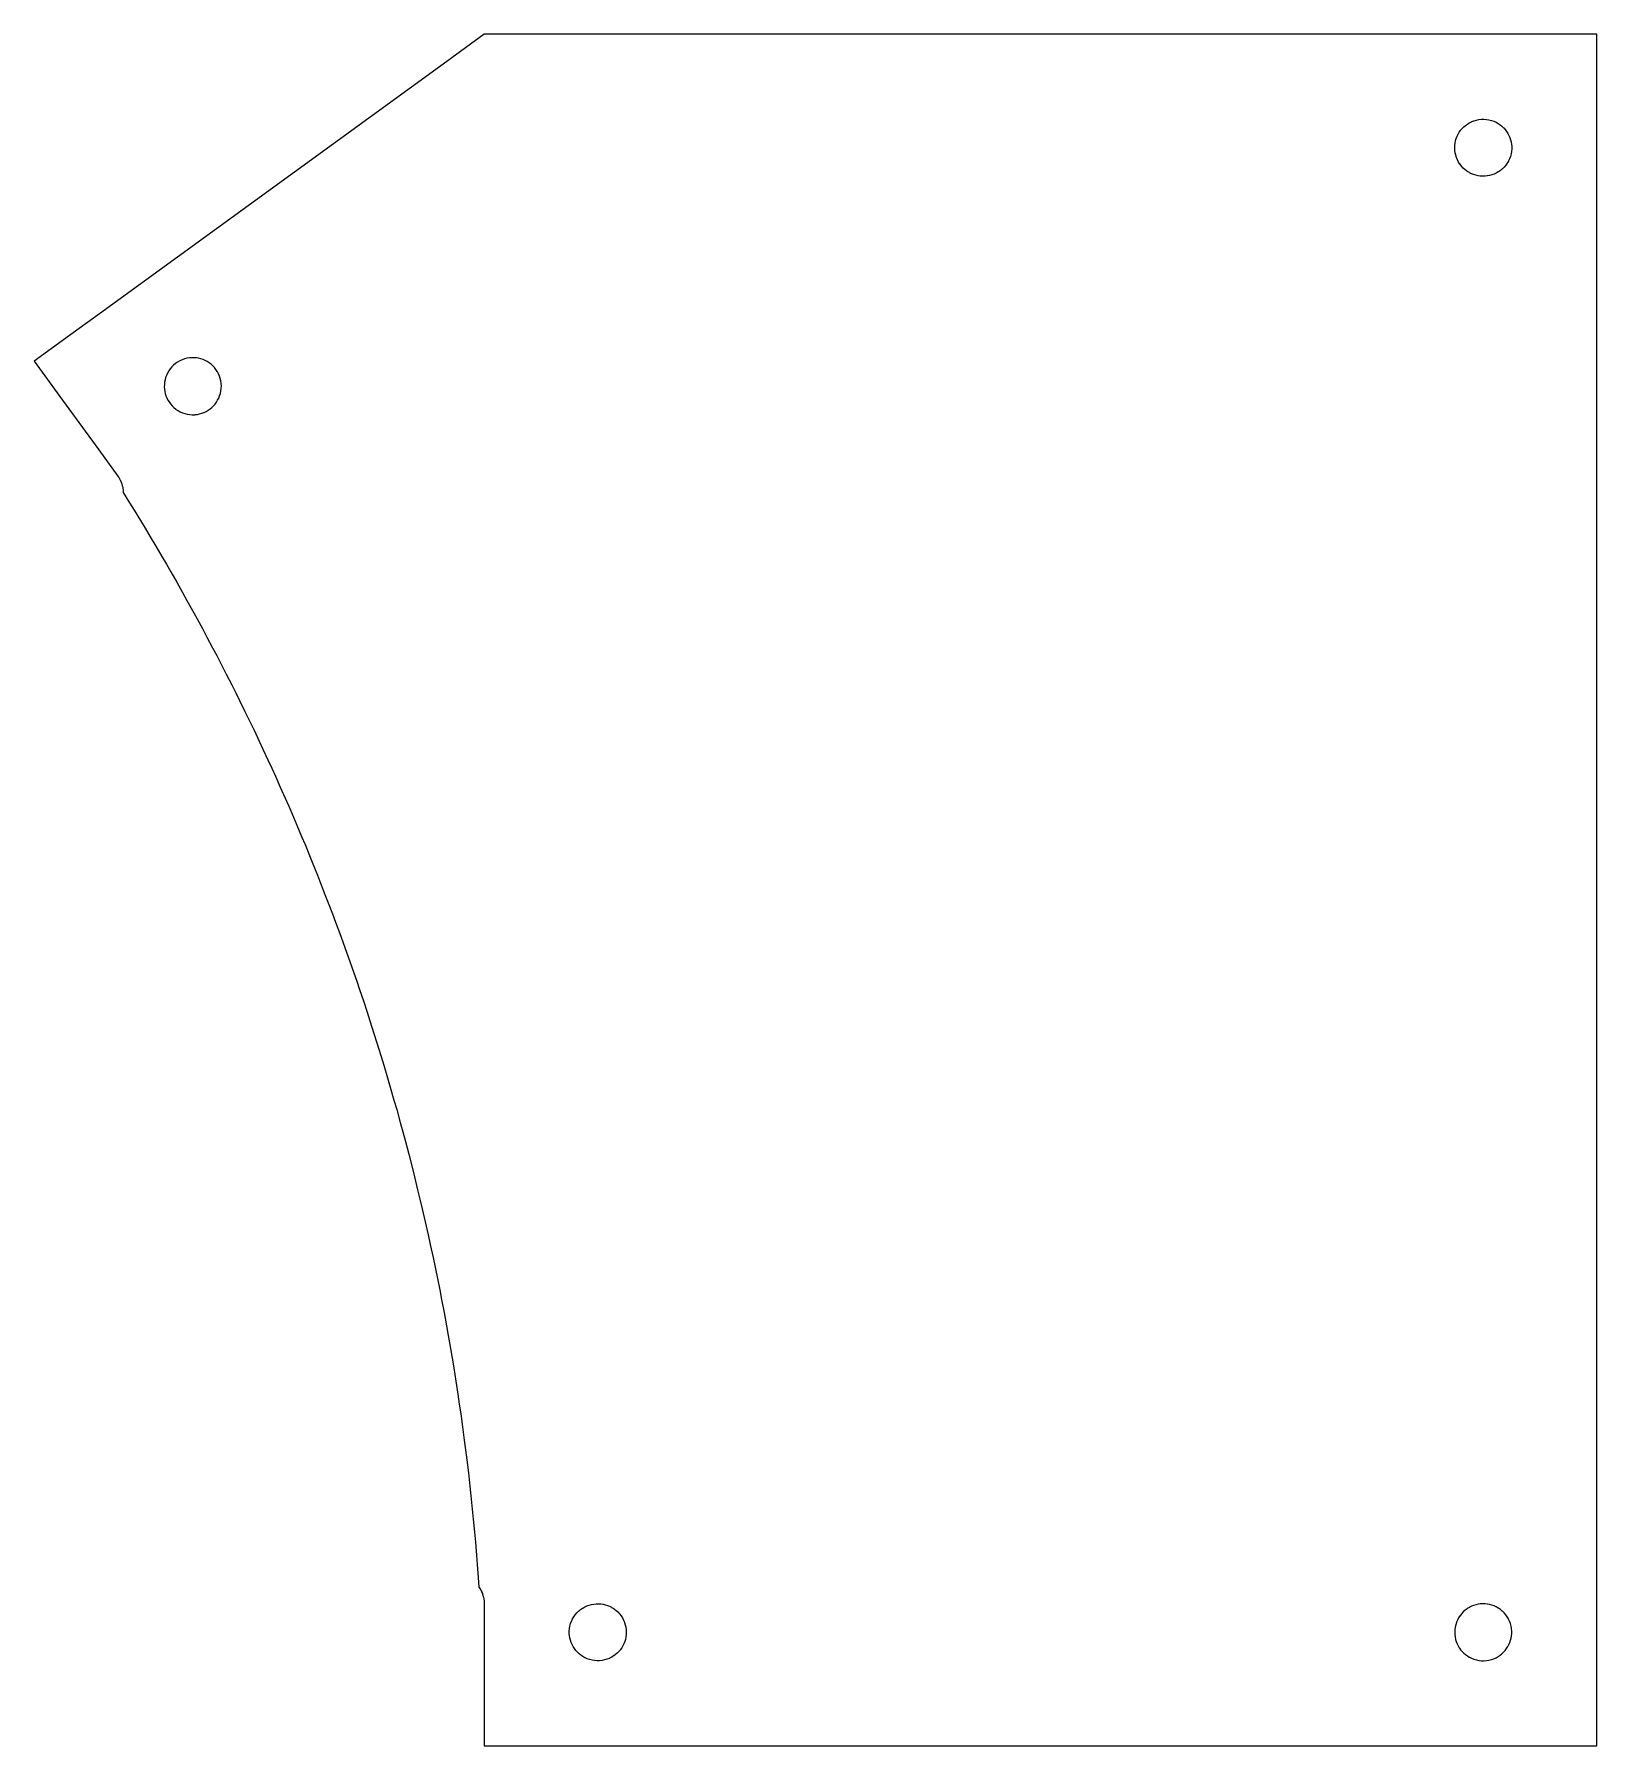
# Model space of a CAD drawing. Header units: millimetres. Extents: x -274 to 0, y 0 to 300.
import ezdxf

# ---------------------------------------------------------------- set-up
doc = ezdxf.new("R2010")
doc.units = ezdxf.units.MM
doc.layers.add('Mesh_cs002', color=7, linetype='CONTINUOUS')

msp = doc.modelspace()

# ---------------------------------------------------------------- linework, layer by layer
at = {"layer": 'Mesh_cs002'}
for p, q in [((-195, 300.074, 5.1), (-201.564, 295.305, 5.1)), ((-185.057, 300.074, 5.1), (-195, 300.074, 5.1)), ((-157.909, 300.074, 5.1), (-185.057, 300.074, 5.1)), ((-141.682, 300.074, 5.1), (-157.909, 300.074, 5.1)), ((-98.61, 300.074, 5.1), (-141.682, 300.074, 5.1)), ((-14.11, 300.074, 5.1), (-98.61, 300.074, 5.1)), ((-8.4433, 300.074, 5.1), (-14.11, 300.074, 5.1)), ((0, 300.074, 5.1), (-8.4433, 300.074, 5.1)), ((0, 291.631, 5.1), (0, 300.074, 5.1)), ((-201.564, 295.305, 5.1), (-228.283, 275.893, 5.1)), ((0, 285.964, 5.1), (0, 291.631, 5.1)), ((-21.0831, 285.032, 5.1), (-20.6585, 285.116, 5.1)), ((-20.6585, 285.116, 5.1), (-20.6475, 285.118, 5.1)), ((-20.6475, 285.118, 5.1), (-20.218, 285.164, 5.1)), ((-20.218, 285.164, 5.1), (-20.207, 285.164, 5.1)), ((-20.207, 285.164, 5.1), (-19.7759, 285.173, 5.1)), ((-19.7759, 285.173, 5.1), (-19.7649, 285.172, 5.1)), ((-19.7649, 285.172, 5.1), (-19.3357, 285.142, 5.1)), ((-19.3357, 285.142, 5.1), (-19.3248, 285.14, 5.1)), ((-19.3248, 285.14, 5.1), (-18.9008, 285.073, 5.1)), ((-18.9008, 285.073, 5.1), (-18.8901, 285.071, 5.1)), ((-18.8901, 285.071, 5.1), (-18.4746, 284.967, 5.1)), ((0, 155.932, 5.1), (0, 285.964, 5.1)), ((-24.6264, 281.805, 5.1), (-24.4813, 282.176, 5.1)), ((-24.4813, 282.176, 5.1), (-24.4775, 282.186, 5.1)), ((-24.4775, 282.186, 5.1), (-24.303, 282.543, 5.1)), ((-24.303, 282.543, 5.1), (-24.2985, 282.552, 5.1)), ((-24.2985, 282.552, 5.1), (-24.0959, 282.893, 5.1)), ((-24.0959, 282.893, 5.1), (-24.0907, 282.901, 5.1)), ((-24.0907, 282.901, 5.1), (-23.8614, 283.224, 5.1)), ((-23.8614, 283.224, 5.1), (-23.8555, 283.233, 5.1)), ((-23.8555, 283.233, 5.1), (-23.6013, 283.535, 5.1)), ((-23.6013, 283.535, 5.1), (-23.5947, 283.543, 5.1)), ((-23.5947, 283.543, 5.1), (-23.3173, 283.824, 5.1)), ((-23.3173, 283.824, 5.1), (-23.3102, 283.831, 5.1)), ((-23.3102, 283.831, 5.1), (-23.0115, 284.088, 5.1)), ((-23.0115, 284.088, 5.1), (-23.0038, 284.094, 5.1)), ((-23.0038, 284.094, 5.1), (-22.6859, 284.326, 5.1)), ((-22.6859, 284.326, 5.1), (-22.6777, 284.332, 5.1)), ((-22.6777, 284.332, 5.1), (-22.3427, 284.536, 5.1)), ((-22.3427, 284.536, 5.1), (-22.3341, 284.542, 5.1)), ((-22.3341, 284.542, 5.1), (-22.3251, 284.546, 5.1)), ((-22.3251, 284.546, 5.1), (-21.9356, 284.741, 5.1)), ((-21.9356, 284.741, 5.1), (-21.9253, 284.745, 5.1)), ((-21.9253, 284.745, 5.1), (-21.5208, 284.904, 5.1)), ((-21.5208, 284.904, 5.1), (-21.5101, 284.907, 5.1)), ((-21.5101, 284.907, 5.1), (-21.094, 285.03, 5.1)), ((-21.094, 285.03, 5.1), (-21.0831, 285.032, 5.1)), ((-18.4746, 284.967, 5.1), (-18.4642, 284.963, 5.1)), ((-18.4642, 284.963, 5.1), (-18.0603, 284.823, 5.1)), ((-18.0603, 284.823, 5.1), (-18.0503, 284.819, 5.1)), ((-18.0503, 284.819, 5.1), (-17.661, 284.645, 5.1)), ((-17.661, 284.645, 5.1), (-17.6515, 284.64, 5.1)), ((-17.6515, 284.64, 5.1), (-17.2779, 284.431, 5.1)), ((-17.2779, 284.431, 5.1), (-16.9453, 284.207, 5.1)), ((-16.9453, 284.207, 5.1), (-16.9362, 284.201, 5.1)), ((-16.9362, 284.201, 5.1), (-16.6239, 283.951, 5.1)), ((-16.6239, 283.951, 5.1), (-16.6154, 283.944, 5.1)), ((-16.6154, 283.944, 5.1), (-16.3252, 283.67, 5.1)), ((-16.3252, 283.67, 5.1), (-16.3174, 283.662, 5.1)), ((-16.3174, 283.662, 5.1), (-16.0511, 283.365, 5.1)), ((-16.0511, 283.365, 5.1), (-16.0443, 283.357, 5.1)), ((-16.0443, 283.357, 5.1), (-15.8036, 283.041, 5.1)), ((-15.8036, 283.041, 5.1), (-15.7975, 283.032, 5.1)), ((-15.7975, 283.032, 5.1), (-15.5838, 282.698, 5.1)), ((-15.5838, 282.698, 5.1), (-15.5784, 282.689, 5.1)), ((-15.5784, 282.689, 5.1), (-15.393, 282.339, 5.1)), ((-15.393, 282.339, 5.1), (-15.3884, 282.329, 5.1)), ((-15.3884, 282.329, 5.1), (-15.2323, 281.966, 5.1)), ((-24.9, 280.174, 5.1), (-24.8835, 280.575, 5.1)), ((-24.8951, 279.955, 5.1), (-24.9, 280.174, 5.1)), ((-24.8947, 279.945, 5.1), (-24.8951, 279.955, 5.1)), ((-24.8794, 279.721, 5.1), (-24.8947, 279.945, 5.1)), ((-24.8835, 280.575, 5.1), (-24.883, 280.586, 5.1)), ((-24.883, 280.586, 5.1), (-24.8306, 281.002, 5.1)), ((-24.8781, 279.71, 5.1), (-24.8794, 279.721, 5.1)), ((-24.8207, 279.287, 5.1), (-24.8781, 279.71, 5.1)), ((-24.8306, 281.002, 5.1), (-24.8292, 281.013, 5.1)), ((-24.8292, 281.013, 5.1), (-24.7461, 281.403, 5.1)), ((-24.8186, 279.277, 5.1), (-24.8207, 279.287, 5.1)), ((-24.7242, 278.86, 5.1), (-24.8186, 279.277, 5.1)), ((-24.7461, 281.403, 5.1), (-24.744, 281.414, 5.1)), ((-24.744, 281.414, 5.1), (-24.6294, 281.796, 5.1)), ((-24.6294, 281.796, 5.1), (-24.6264, 281.805, 5.1)), ((-15.2323, 281.966, 5.1), (-15.2284, 281.956, 5.1)), ((-15.2284, 281.956, 5.1), (-15.1025, 281.582, 5.1)), ((-15.0205, 279.085, 5.1), (-15.1328, 278.666, 5.1)), ((-15.1025, 281.582, 5.1), (-15.0994, 281.572, 5.1)), ((-15.0994, 281.572, 5.1), (-15.0044, 281.189, 5.1)), ((-15.0179, 279.095, 5.1), (-15.0205, 279.085, 5.1)), ((-15.0161, 279.105, 5.1), (-15.0179, 279.095, 5.1)), ((-14.9413, 279.533, 5.1), (-15.0161, 279.105, 5.1)), ((-15.0044, 281.189, 5.1), (-15.0021, 281.179, 5.1)), ((-15.0021, 281.179, 5.1), (-14.9384, 280.791, 5.1)), ((-14.9403, 279.543, 5.1), (-14.9413, 279.533, 5.1)), ((-14.9039, 279.976, 5.1), (-14.9403, 279.543, 5.1)), ((-14.9384, 280.791, 5.1), (-14.937, 280.781, 5.1)), ((-14.937, 280.781, 5.1), (-14.9049, 280.389, 5.1)), ((-14.9049, 280.389, 5.1), (-14.9042, 280.379, 5.1)), ((-14.9042, 280.379, 5.1), (-14.9037, 279.986, 5.1)), ((-24.7213, 278.85, 5.1), (-24.7242, 278.86, 5.1)), ((-24.5904, 278.442, 5.1), (-24.7213, 278.85, 5.1)), ((-24.5867, 278.433, 5.1), (-24.5904, 278.442, 5.1)), ((-24.4201, 278.037, 5.1), (-24.5867, 278.433, 5.1)), ((-24.4156, 278.028, 5.1), (-24.4201, 278.037, 5.1)), ((-24.2143, 277.647, 5.1), (-24.4156, 278.028, 5.1)), ((-24.2092, 277.638, 5.1), (-24.2143, 277.647, 5.1)), ((-23.9745, 277.276, 5.1), (-24.2092, 277.638, 5.1)), ((-23.9687, 277.268, 5.1), (-23.9745, 277.276, 5.1)), ((-23.7024, 276.928, 5.1), (-23.9687, 277.268, 5.1)), ((-23.6959, 276.92, 5.1), (-23.7024, 276.928, 5.1)), ((-23.3999, 276.604, 5.1), (-23.6959, 276.92, 5.1)), ((-23.3928, 276.596, 5.1), (-23.3999, 276.604, 5.1)), ((-23.0692, 276.307, 5.1), (-23.3928, 276.596, 5.1)), ((-23.0608, 276.3, 5.1), (-23.0692, 276.307, 5.1)), ((-22.712, 276.04, 5.1), (-23.0608, 276.3, 5.1)), ((-16.895, 276.178, 5.1), (-17.2459, 275.937, 5.1)), ((-16.8859, 276.185, 5.1), (-16.895, 276.178, 5.1)), ((-16.5567, 276.457, 5.1), (-16.8859, 276.185, 5.1)), ((-16.5482, 276.464, 5.1), (-16.5567, 276.457, 5.1)), ((-16.2434, 276.765, 5.1), (-16.5482, 276.464, 5.1)), ((-16.2356, 276.772, 5.1), (-16.2434, 276.765, 5.1)), ((-15.9577, 277.099, 5.1), (-16.2356, 276.772, 5.1)), ((-15.9506, 277.108, 5.1), (-15.9577, 277.099, 5.1)), ((-15.7021, 277.459, 5.1), (-15.9506, 277.108, 5.1)), ((-15.6957, 277.468, 5.1), (-15.7021, 277.459, 5.1)), ((-15.4787, 277.84, 5.1), (-15.6957, 277.468, 5.1)), ((-15.4732, 277.85, 5.1), (-15.4787, 277.84, 5.1)), ((-15.2895, 278.24, 5.1), (-15.4732, 277.85, 5.1)), ((-15.2848, 278.251, 5.1), (-15.2895, 278.24, 5.1)), ((-15.1362, 278.657, 5.1), (-15.2848, 278.251, 5.1)), ((-15.1328, 278.666, 5.1), (-15.1362, 278.657, 5.1)), ((-228.283, 275.893, 5.1), (-262.464, 251.059, 5.1)), ((-22.7029, 276.034, 5.1), (-22.712, 276.04, 5.1)), ((-22.3316, 275.806, 5.1), (-22.7029, 276.034, 5.1)), ((-22.322, 275.8, 5.1), (-22.3316, 275.806, 5.1)), ((-21.971, 275.623, 5.1), (-22.322, 275.8, 5.1)), ((-21.961, 275.619, 5.1), (-21.971, 275.623, 5.1)), ((-21.5963, 275.471, 5.1), (-21.961, 275.619, 5.1)), ((-21.5859, 275.467, 5.1), (-21.5963, 275.471, 5.1)), ((-21.2098, 275.349, 5.1), (-21.5859, 275.467, 5.1)), ((-21.1992, 275.346, 5.1), (-21.2098, 275.349, 5.1)), ((-20.8141, 275.259, 5.1), (-21.1992, 275.346, 5.1)), ((-20.8033, 275.257, 5.1), (-20.8141, 275.259, 5.1)), ((-20.4118, 275.2, 5.1), (-20.8033, 275.257, 5.1)), ((-20.4033, 275.2, 5.1), (-20.4118, 275.2, 5.1)), ((-20.0078, 275.175, 5.1), (-20.4033, 275.2, 5.1)), ((-19.9995, 275.175, 5.1), (-20.0078, 275.175, 5.1)), ((-19.6026, 275.183, 5.1), (-19.9995, 275.175, 5.1)), ((-19.5948, 275.183, 5.1), (-19.6026, 275.183, 5.1)), ((-19.5868, 275.184, 5.1), (-19.5948, 275.183, 5.1)), ((-19.1912, 275.225, 5.1), (-19.5868, 275.184, 5.1)), ((-19.1804, 275.227, 5.1), (-19.1912, 275.225, 5.1)), ((-18.7887, 275.299, 5.1), (-19.1804, 275.227, 5.1)), ((-18.7781, 275.302, 5.1), (-18.7887, 275.299, 5.1)), ((-18.3929, 275.407, 5.1), (-18.7781, 275.302, 5.1)), ((-18.3826, 275.41, 5.1), (-18.3929, 275.407, 5.1)), ((-18.0065, 275.547, 5.1), (-18.3826, 275.41, 5.1)), ((-17.6421, 275.713, 5.1), (-18.0065, 275.547, 5.1)), ((-17.6321, 275.718, 5.1), (-17.6421, 275.713, 5.1)), ((-17.2555, 275.931, 5.1), (-17.6321, 275.718, 5.1)), ((-17.2459, 275.937, 5.1), (-17.2555, 275.931, 5.1)), ((-262.464, 251.059, 5.1), (-267.048, 247.728, 5.1)), ((-267.048, 247.728, 5.1), (-273.879, 242.765, 5.1)), ((-247.552, 243.142, 5.1), (-247.971, 242.992, 5.1)), ((-247.12, 243.254, 5.1), (-247.552, 243.142, 5.1)), ((-246.691, 243.325, 5.1), (-247.12, 243.254, 5.1)), ((-246.671, 243.328, 5.1), (-246.691, 243.325, 5.1)), ((-246.279, 243.359, 5.1), (-246.671, 243.328, 5.1)), ((-246.269, 243.359, 5.1), (-246.279, 243.359, 5.1)), ((-245.866, 243.357, 5.1), (-246.269, 243.359, 5.1)), ((-245.463, 243.324, 5.1), (-245.866, 243.357, 5.1)), ((-245.074, 243.26, 5.1), (-245.463, 243.324, 5.1)), ((-245.064, 243.257, 5.1), (-245.074, 243.26, 5.1)), ((-244.68, 243.162, 5.1), (-245.064, 243.257, 5.1)), ((-244.671, 243.159, 5.1), (-244.68, 243.162, 5.1)), ((-244.296, 243.032, 5.1), (-244.671, 243.159, 5.1)), ((-273.879, 242.765, 5.1), (-268.916, 235.934, 5.1)), ((-250.707, 240.266, 5.1), (-250.844, 239.889, 5.1)), ((-250.522, 240.663, 5.1), (-250.707, 240.266, 5.1)), ((-250.304, 241.043, 5.1), (-250.522, 240.663, 5.1)), ((-250.053, 241.402, 5.1), (-250.304, 241.043, 5.1)), ((-249.771, 241.739, 5.1), (-250.053, 241.402, 5.1)), ((-249.459, 242.05, 5.1), (-249.771, 241.739, 5.1)), ((-249.121, 242.333, 5.1), (-249.459, 242.05, 5.1)), ((-248.758, 242.586, 5.1), (-249.121, 242.333, 5.1)), ((-248.374, 242.807, 5.1), (-248.758, 242.586, 5.1)), ((-247.971, 242.992, 5.1), (-248.374, 242.807, 5.1)), ((-244.286, 243.028, 5.1), (-244.296, 243.032, 5.1)), ((-243.922, 242.871, 5.1), (-244.286, 243.028, 5.1)), ((-243.913, 242.867, 5.1), (-243.922, 242.871, 5.1)), ((-243.562, 242.681, 5.1), (-243.913, 242.867, 5.1)), ((-243.553, 242.675, 5.1), (-243.562, 242.681, 5.1)), ((-243.218, 242.46, 5.1), (-243.553, 242.675, 5.1)), ((-243.21, 242.454, 5.1), (-243.218, 242.46, 5.1)), ((-242.892, 242.212, 5.1), (-243.21, 242.454, 5.1)), ((-242.885, 242.206, 5.1), (-242.892, 242.212, 5.1)), ((-242.588, 241.938, 5.1), (-242.885, 242.206, 5.1)), ((-242.58, 241.93, 5.1), (-242.588, 241.938, 5.1)), ((-242.293, 241.624, 5.1), (-242.58, 241.93, 5.1)), ((-242.287, 241.616, 5.1), (-242.293, 241.624, 5.1)), ((-242.038, 241.301, 5.1), (-242.287, 241.616, 5.1)), ((-241.913, 241.121, 5.1), (-242.038, 241.301, 5.1)), ((-241.907, 241.113, 5.1), (-241.913, 241.121, 5.1)), ((-241.788, 240.922, 5.1), (-241.907, 241.113, 5.1)), ((-241.783, 240.913, 5.1), (-241.788, 240.922, 5.1)), ((-241.581, 240.537, 5.1), (-241.783, 240.913, 5.1)), ((-241.576, 240.528, 5.1), (-241.581, 240.537, 5.1)), ((-241.408, 240.135, 5.1), (-241.576, 240.528, 5.1)), ((-241.404, 240.126, 5.1), (-241.408, 240.135, 5.1)), ((-241.27, 239.718, 5.1), (-241.404, 240.126, 5.1)), ((-251.072, 238.682, 5.1), (-251.082, 238.274, 5.1)), ((-251.082, 238.274, 5.1), (-251.058, 237.867, 5.1)), ((-251.029, 239.089, 5.1), (-251.072, 238.682, 5.1)), ((-251.058, 237.867, 5.1), (-251.001, 237.464, 5.1)), ((-250.953, 239.492, 5.1), (-251.029, 239.089, 5.1)), ((-251.001, 237.464, 5.1), (-251, 237.454, 5.1)), ((-251, 237.454, 5.1), (-250.912, 237.068, 5.1)), ((-250.844, 239.889, 5.1), (-250.953, 239.492, 5.1)), ((-250.912, 237.068, 5.1), (-250.91, 237.058, 5.1)), ((-241.378, 236.671, 5.1), (-241.248, 237.086, 5.1)), ((-241.268, 239.709, 5.1), (-241.27, 239.718, 5.1)), ((-241.17, 239.29, 5.1), (-241.268, 239.709, 5.1)), ((-241.248, 237.086, 5.1), (-241.246, 237.097, 5.1)), ((-241.246, 237.097, 5.1), (-241.154, 237.521, 5.1)), ((-241.168, 239.28, 5.1), (-241.17, 239.29, 5.1)), ((-241.107, 238.854, 5.1), (-241.168, 239.28, 5.1)), ((-241.154, 237.521, 5.1), (-241.153, 237.531, 5.1)), ((-241.153, 237.531, 5.1), (-241.099, 237.961, 5.1)), ((-241.106, 238.844, 5.1), (-241.107, 238.854, 5.1)), ((-241.083, 238.413, 5.1), (-241.106, 238.844, 5.1)), ((-241.099, 237.961, 5.1), (-241.098, 237.971, 5.1)), ((-241.098, 237.971, 5.1), (-241.083, 238.403, 5.1)), ((-241.083, 238.403, 5.1), (-241.083, 238.413, 5.1)), ((-268.916, 235.934, 5.1), (-262.574, 227.205, 5.1)), ((-250.91, 237.058, 5.1), (-250.791, 236.682, 5.1)), ((-250.791, 236.682, 5.1), (-250.64, 236.306, 5.1)), ((-250.64, 236.306, 5.1), (-250.459, 235.945, 5.1)), ((-250.459, 235.945, 5.1), (-250.455, 235.936, 5.1)), ((-250.455, 235.936, 5.1), (-250.25, 235.6, 5.1)), ((-250.25, 235.6, 5.1), (-250.015, 235.274, 5.1)), ((-250.015, 235.274, 5.1), (-250.008, 235.266, 5.1)), ((-250.008, 235.266, 5.1), (-249.724, 234.936, 5.1)), ((-249.724, 234.936, 5.1), (-249.717, 234.929, 5.1)), ((-249.717, 234.929, 5.1), (-249.405, 234.627, 5.1)), ((-249.405, 234.627, 5.1), (-249.398, 234.62, 5.1)), ((-249.398, 234.62, 5.1), (-249.39, 234.613, 5.1)), ((-249.39, 234.613, 5.1), (-249.053, 234.341, 5.1)), ((-249.053, 234.341, 5.1), (-249.045, 234.335, 5.1)), ((-249.045, 234.335, 5.1), (-248.686, 234.094, 5.1)), ((-248.686, 234.094, 5.1), (-248.676, 234.088, 5.1)), ((-248.676, 234.088, 5.1), (-248.298, 233.88, 5.1)), ((-243.747, 233.942, 5.1), (-243.403, 234.142, 5.1)), ((-243.403, 234.142, 5.1), (-243.396, 234.146, 5.1)), ((-243.396, 234.146, 5.1), (-243.39, 234.15, 5.1)), ((-243.39, 234.15, 5.1), (-243.064, 234.377, 5.1)), ((-243.064, 234.377, 5.1), (-243.057, 234.382, 5.1)), ((-243.057, 234.382, 5.1), (-242.752, 234.634, 5.1)), ((-242.752, 234.634, 5.1), (-242.745, 234.64, 5.1)), ((-242.745, 234.64, 5.1), (-242.462, 234.915, 5.1)), ((-242.462, 234.915, 5.1), (-242.454, 234.923, 5.1)), ((-242.454, 234.923, 5.1), (-242.194, 235.22, 5.1)), ((-242.194, 235.22, 5.1), (-242.187, 235.229, 5.1)), ((-242.187, 235.229, 5.1), (-241.952, 235.545, 5.1)), ((-241.952, 235.545, 5.1), (-241.946, 235.555, 5.1)), ((-241.946, 235.555, 5.1), (-241.738, 235.889, 5.1)), ((-241.738, 235.889, 5.1), (-241.733, 235.898, 5.1)), ((-241.733, 235.898, 5.1), (-241.552, 236.247, 5.1)), ((-241.552, 236.247, 5.1), (-241.548, 236.258, 5.1)), ((-241.548, 236.258, 5.1), (-241.381, 236.66, 5.1)), ((-241.381, 236.66, 5.1), (-241.378, 236.671, 5.1)), ((-248.298, 233.88, 5.1), (-248.288, 233.875, 5.1)), ((-248.288, 233.875, 5.1), (-247.893, 233.702, 5.1)), ((-247.893, 233.702, 5.1), (-247.883, 233.698, 5.1)), ((-247.883, 233.698, 5.1), (-247.476, 233.56, 5.1)), ((-247.476, 233.56, 5.1), (-247.465, 233.558, 5.1)), ((-247.465, 233.558, 5.1), (-247.048, 233.457, 5.1)), ((-247.048, 233.457, 5.1), (-247.037, 233.455, 5.1)), ((-247.037, 233.455, 5.1), (-246.614, 233.391, 5.1)), ((-246.614, 233.391, 5.1), (-246.603, 233.39, 5.1)), ((-246.603, 233.39, 5.1), (-246.176, 233.363, 5.1)), ((-246.176, 233.363, 5.1), (-246.165, 233.364, 5.1)), ((-246.165, 233.364, 5.1), (-245.739, 233.374, 5.1)), ((-245.739, 233.374, 5.1), (-245.728, 233.376, 5.1)), ((-245.728, 233.376, 5.1), (-245.298, 233.424, 5.1)), ((-245.298, 233.424, 5.1), (-245.288, 233.427, 5.1)), ((-245.288, 233.427, 5.1), (-244.895, 233.506, 5.1)), ((-244.895, 233.506, 5.1), (-244.51, 233.617, 5.1)), ((-244.51, 233.617, 5.1), (-244.5, 233.62, 5.1)), ((-244.5, 233.62, 5.1), (-244.127, 233.762, 5.1)), ((-244.127, 233.762, 5.1), (-244.116, 233.765, 5.1)), ((-244.116, 233.765, 5.1), (-243.757, 233.937, 5.1)), ((-243.757, 233.937, 5.1), (-243.747, 233.942, 5.1)), ((-262.574, 227.205, 5.1), (-259.243, 222.621, 5.1)), ((-259.243, 222.621, 5.1), (-259.051, 222.332, 5.1)), ((-259.051, 222.332, 5.1), (-259.02, 222.286, 5.1)), ((-259.02, 222.286, 5.1), (-258.925, 222.111, 5.1)), ((-258.925, 222.111, 5.1), (-258.811, 221.89, 5.1)), ((-258.811, 221.89, 5.1), (-258.783, 221.842, 5.1)), ((-258.783, 221.842, 5.1), (-258.754, 221.787, 5.1)), ((-258.754, 221.787, 5.1), (-258.728, 221.731, 5.1)), ((-258.728, 221.731, 5.1), (-258.687, 221.637, 5.1)), ((-258.687, 221.637, 5.1), (-258.663, 221.579, 5.1)), ((-258.663, 221.579, 5.1), (-258.623, 221.48, 5.1)), ((-258.623, 221.48, 5.1), (-258.609, 221.442, 5.1)), ((-258.609, 221.442, 5.1), (-258.572, 221.341, 5.1)), ((-258.572, 221.341, 5.1), (-258.559, 221.303, 5.1)), ((-258.559, 221.303, 5.1), (-258.531, 221.219, 5.1)), ((-258.531, 221.219, 5.1), (-258.444, 220.91, 5.1)), ((-258.444, 220.91, 5.1), (-258.43, 220.863, 5.1)), ((-258.43, 220.863, 5.1), (-258.379, 220.614, 5.1)), ((-258.379, 220.614, 5.1), (-258.357, 220.507, 5.1)), ((-258.357, 220.507, 5.1), (-258.354, 220.484, 5.1)), ((-258.354, 220.484, 5.1), (-258.309, 220.127, 5.1)), ((-258.309, 220.127, 5.1), (-258.3, 219.986, 5.1)), ((-258.3, 219.986, 5.1), (-258.288, 219.711, 5.1)), ((-258.288, 219.711, 5.1), (-257.177, 217.924, 5.1)), ((-257.177, 217.924, 5.1), (-256.355, 216.603, 5.1)), ((-256.355, 216.603, 5.1), (-255.258, 214.805, 5.1)), ((-255.258, 214.805, 5.1), (-254.448, 213.475, 5.1)), ((-254.448, 213.475, 5.1), (-253.368, 211.669, 5.1)), ((-253.368, 211.669, 5.1), (-252.57, 210.334, 5.1)), ((-252.57, 210.334, 5.1), (-251.506, 208.518, 5.1)), ((-251.506, 208.518, 5.1), (-250.72, 207.176, 5.1)), ((-250.72, 207.176, 5.1), (-249.946, 205.827, 5.1)), ((-249.946, 205.827, 5.1), (-248.898, 204.001, 5.1)), ((-248.898, 204.001, 5.1), (-247.867, 202.167, 5.1)), ((-247.867, 202.167, 5.1), (-247.105, 200.811, 5.1)), ((-247.105, 200.811, 5.1), (-246.354, 199.449, 5.1)), ((-246.354, 199.449, 5.1), (-245.339, 197.606, 5.1)), ((-245.339, 197.606, 5.1), (-244.341, 195.753, 5.1)), ((-244.341, 195.753, 5.1), (-243.603, 194.384, 5.1)), ((-243.603, 194.384, 5.1), (-242.621, 192.523, 5.1)), ((-242.621, 192.523, 5.1), (-241.895, 191.148, 5.1)), ((-241.895, 191.148, 5.1), (-241.181, 189.766, 5.1)), ((-241.181, 189.766, 5.1), (-240.216, 187.896, 5.1)), ((-240.216, 187.896, 5.1), (-239.267, 186.018, 5.1)), ((-239.267, 186.018, 5.1), (-238.565, 184.63, 5.1)), ((-238.565, 184.63, 5.1), (-237.876, 183.236, 5.1)), ((-237.876, 183.236, 5.1), (-236.944, 181.35, 5.1)), ((-236.944, 181.35, 5.1), (-236.267, 179.95, 5.1)), ((-236.267, 179.95, 5.1), (-235.352, 178.055, 5.1)), ((-235.352, 178.055, 5.1), (-234.453, 176.153, 5.1)), ((-234.453, 176.153, 5.1), (-233.789, 174.747, 5.1)), ((-233.789, 174.747, 5.1), (-232.907, 172.836, 5.1)), ((-232.907, 172.836, 5.1), (-232.255, 171.424, 5.1)), ((-232.255, 171.424, 5.1), (-231.616, 170.007, 5.1)), ((-231.616, 170.007, 5.1), (-230.752, 168.089, 5.1)), ((-230.752, 168.089, 5.1), (-229.904, 166.163, 5.1)), ((-229.904, 166.163, 5.1), (-229.277, 164.74, 5.1)), ((-229.277, 164.74, 5.1), (-228.447, 162.807, 5.1)), ((-228.447, 162.807, 5.1), (-227.833, 161.378, 5.1)), ((-227.833, 161.378, 5.1), (-227.019, 159.438, 5.1)), ((-227.019, 159.438, 5.1), (-226.418, 158.004, 5.1)), ((-226.418, 158.004, 5.1), (-225.622, 156.057, 5.1)), ((-225.622, 156.057, 5.1), (-225.033, 154.618, 5.1)), ((-225.033, 154.618, 5.1), (-224.255, 152.663, 5.1)), ((0, 14.11, 5.1), (0, 155.932, 5.1)), ((-224.255, 152.663, 5.1), (-223.679, 151.219, 5.1)), ((-223.679, 151.219, 5.1), (-222.917, 149.258, 5.1)), ((-222.917, 149.258, 5.1), (-222.354, 147.809, 5.1)), ((-222.354, 147.809, 5.1), (-221.61, 145.841, 5.1)), ((-221.61, 145.841, 5.1), (-221.06, 144.387, 5.1)), ((-221.06, 144.387, 5.1), (-220.334, 142.412, 5.1)), ((-220.334, 142.412, 5.1), (-219.796, 140.953, 5.1)), ((-219.796, 140.953, 5.1), (-219.087, 138.973, 5.1)), ((-219.087, 138.973, 5.1), (-218.563, 137.509, 5.1)), ((-218.563, 137.509, 5.1), (-217.872, 135.523, 5.1)), ((-217.872, 135.523, 5.1), (-217.361, 134.054, 5.1)), ((-217.361, 134.054, 5.1), (-216.862, 132.581, 5.1)), ((-216.862, 132.581, 5.1), (-216.188, 130.589, 5.1)), ((-216.188, 130.589, 5.1), (-215.532, 128.59, 5.1)), ((-215.532, 128.59, 5.1), (-215.047, 127.113, 5.1)), ((-215.047, 127.113, 5.1), (-214.339, 124.886, 5.1)), ((-214.339, 124.886, 5.1), (-213.815, 123.24, 5.1)), ((-213.815, 123.24, 5.1), (-213.129, 121.006, 5.1)), ((-213.129, 121.006, 5.1), (-212.622, 119.355, 5.1)), ((-212.622, 119.355, 5.1), (-211.957, 117.114, 5.1)), ((-211.957, 117.114, 5.1), (-211.466, 115.458, 5.1)), ((-211.466, 115.458, 5.1), (-210.824, 113.211, 5.1)), ((-210.824, 113.211, 5.1), (-210.349, 111.55, 5.1)), ((-210.349, 111.55, 5.1), (-209.729, 109.297, 5.1)), ((-209.729, 109.297, 5.1), (-209.271, 107.632, 5.1)), ((-209.271, 107.632, 5.1), (-208.829, 105.962, 5.1)), ((-208.829, 105.962, 5.1), (-208.231, 103.703, 5.1)), ((-208.231, 103.703, 5.1), (-207.656, 101.439, 5.1)), ((-207.656, 101.439, 5.1), (-207.23, 99.7646, 5.1)), ((-207.23, 99.7646, 5.1), (-206.677, 97.4944, 5.1)), ((-206.677, 97.4944, 5.1), (-206.268, 95.8163, 5.1)), ((-206.268, 95.8163, 5.1), (-205.876, 94.1344, 5.1)), ((-205.876, 94.1344, 5.1), (-205.345, 91.8589, 5.1)), ((-205.345, 91.8589, 5.1), (-204.836, 89.5783, 5.1)), ((-204.836, 89.5783, 5.1), (-204.46, 87.8927, 5.1)), ((-204.46, 87.8927, 5.1), (-203.974, 85.6073, 5.1)), ((-203.974, 85.6073, 5.1), (-203.615, 83.918, 5.1)), ((-203.615, 83.918, 5.1), (-203.152, 81.628, 5.1)), ((-203.152, 81.628, 5.1), (-202.809, 79.9354, 5.1)), ((-202.809, 79.9354, 5.1), (-202.483, 78.2395, 5.1)), ((-202.483, 78.2395, 5.1), (-202.042, 75.9451, 5.1)), ((-202.042, 75.9451, 5.1), (-201.624, 73.6465, 5.1)), ((-201.624, 73.6465, 5.1), (-201.315, 71.9475, 5.1)), ((-201.315, 71.9475, 5.1), (-200.919, 69.645, 5.1)), ((-200.919, 69.645, 5.1), (-200.627, 67.9431, 5.1)), ((-200.627, 67.9431, 5.1), (-200.351, 66.2384, 5.1)), ((-200.351, 66.2384, 5.1), (-199.978, 63.9322, 5.1)), ((-199.978, 63.9322, 5.1), (-199.628, 61.6224, 5.1)), ((-199.628, 61.6224, 5.1), (-199.369, 59.9152, 5.1)), ((-199.369, 59.9152, 5.1), (-199.127, 58.2055, 5.1)), ((-199.127, 58.2055, 5.1), (-198.799, 55.8925, 5.1)), ((-198.799, 55.8925, 5.1), (-198.495, 53.5764, 5.1)), ((-198.495, 53.5764, 5.1), (-198.269, 51.8645, 5.1)), ((-198.269, 51.8645, 5.1), (-198.061, 50.1505, 5.1)), ((-198.061, 50.1505, 5.1), (-197.779, 47.8315, 5.1)), ((-197.779, 47.8315, 5.1), (-197.52, 45.51, 5.1)), ((-197.52, 45.51, 5.1), (-197.328, 43.7941, 5.1)), ((-197.328, 43.7941, 5.1), (-197.092, 41.4702, 5.1)), ((-197.092, 41.4702, 5.1), (-196.918, 39.7525, 5.1)), ((-196.918, 39.7525, 5.1), (-196.704, 37.4264, 5.1)), ((-196.704, 37.4264, 5.1), (-196.546, 35.7071, 5.1)), ((-196.546, 35.7071, 5.1), (-196.36, 33.4377, 5.1)), ((-196.36, 33.4377, 5.1), (-196.223, 31.7603, 5.1)), ((-196.223, 31.7603, 5.1), (-196.059, 29.4918, 5.1)), ((-196.059, 29.4918, 5.1), (-195.938, 27.8151, 5.1)), ((-195.938, 27.8151, 5.1), (-195.733, 27.5067, 5.1)), ((-195.733, 27.5067, 5.1), (-195.727, 27.4957, 5.1)), ((-195.727, 27.4957, 5.1), (-195.714, 27.4718, 5.1)), ((-195.714, 27.4718, 5.1), (-195.686, 27.4233, 5.1)), ((-195.686, 27.4233, 5.1), (-195.646, 27.3496, 5.1)), ((-195.646, 27.3496, 5.1), (-195.5, 27.0796, 5.1)), ((-195.5, 27.0796, 5.1), (-195.497, 27.0727, 5.1)), ((-195.497, 27.0727, 5.1), (-195.46, 26.9848, 5.1)), ((-195.46, 26.9848, 5.1), (-195.33, 26.6815, 5.1)), ((-195.33, 26.6815, 5.1), (-195.3, 26.6048, 5.1)), ((-195.3, 26.6048, 5.1), (-195.284, 26.5544, 5.1)), ((-195.284, 26.5544, 5.1), (-195.168, 26.1851, 5.1)), ((-195.168, 26.1851, 5.1), (-195.133, 26.0356, 5.1)), ((-195.133, 26.0356, 5.1), (-195.064, 25.6875, 5.1)), ((-195.064, 25.6875, 5.1), (-195.057, 25.6507, 5.1)), ((-195.057, 25.6507, 5.1), (-195.052, 25.6192, 5.1)), ((-195.052, 25.6192, 5.1), (-195.044, 25.5491, 5.1)), ((-195.044, 25.5491, 5.1), (-195.019, 25.3298, 5.1)), ((-195.019, 25.3298, 5.1), (-195.016, 25.3033, 5.1)), ((-195.016, 25.3033, 5.1), (-195.014, 25.2505, 5.1)), ((-195.014, 25.2505, 5.1), (-195, 24.9, 5.1)), ((-195, 24.9, 5.1), (-195, 19.2333, 5.1)), ((-178.105, 23.8957, 5.1), (-177.754, 24.1374, 5.1)), ((-177.754, 24.1374, 5.1), (-177.745, 24.1429, 5.1)), ((-177.745, 24.1429, 5.1), (-177.368, 24.3561, 5.1)), ((-177.368, 24.3561, 5.1), (-177.358, 24.3607, 5.1)), ((-177.358, 24.3607, 5.1), (-176.993, 24.5276, 5.1)), ((-176.993, 24.5276, 5.1), (-176.617, 24.6637, 5.1)), ((-176.617, 24.6637, 5.1), (-176.607, 24.6675, 5.1)), ((-176.607, 24.6675, 5.1), (-176.222, 24.7721, 5.1)), ((-176.222, 24.7721, 5.1), (-176.211, 24.7749, 5.1)), ((-176.211, 24.7749, 5.1), (-175.82, 24.8476, 5.1)), ((-175.82, 24.8476, 5.1), (-175.809, 24.8495, 5.1)), ((-175.809, 24.8495, 5.1), (-175.413, 24.8899, 5.1)), ((-175.413, 24.8899, 5.1), (-175.405, 24.8907, 5.1)), ((-175.405, 24.8907, 5.1), (-175.397, 24.8909, 5.1)), ((-175.397, 24.8909, 5.1), (-175.001, 24.899, 5.1)), ((-175.001, 24.899, 5.1), (-174.992, 24.8987, 5.1)), ((-174.992, 24.8987, 5.1), (-174.597, 24.8745, 5.1)), ((-174.597, 24.8745, 5.1), (-174.588, 24.8737, 5.1)), ((-174.588, 24.8737, 5.1), (-174.197, 24.8176, 5.1)), ((-174.197, 24.8176, 5.1), (-174.186, 24.8156, 5.1)), ((-174.186, 24.8156, 5.1), (-173.801, 24.7282, 5.1)), ((-173.801, 24.7282, 5.1), (-173.79, 24.7252, 5.1)), ((-173.79, 24.7252, 5.1), (-173.414, 24.6071, 5.1)), ((-173.414, 24.6071, 5.1), (-173.404, 24.6033, 5.1)), ((-173.404, 24.6033, 5.1), (-173.039, 24.4554, 5.1)), ((-173.039, 24.4554, 5.1), (-173.029, 24.4507, 5.1)), ((-173.029, 24.4507, 5.1), (-172.678, 24.2742, 5.1)), ((-172.678, 24.2742, 5.1), (-172.668, 24.2685, 5.1)), ((-172.668, 24.2685, 5.1), (-172.297, 24.0405, 5.1)), ((-172.297, 24.0405, 5.1), (-172.288, 24.034, 5.1)), ((-172.288, 24.034, 5.1), (-171.939, 23.7742, 5.1)), ((-22.712, 24.034, 5.1), (-23.0608, 23.7742, 5.1)), ((-22.7029, 24.0405, 5.1), (-22.712, 24.034, 5.1)), ((-22.3316, 24.2685, 5.1), (-22.7029, 24.0405, 5.1)), ((-22.322, 24.2742, 5.1), (-22.3316, 24.2685, 5.1)), ((-21.971, 24.4507, 5.1), (-22.322, 24.2742, 5.1)), ((-21.961, 24.4554, 5.1), (-21.971, 24.4507, 5.1)), ((-21.5963, 24.6033, 5.1), (-21.961, 24.4554, 5.1)), ((-21.5859, 24.6071, 5.1), (-21.5963, 24.6033, 5.1)), ((-21.2098, 24.7252, 5.1), (-21.5859, 24.6071, 5.1)), ((-21.1992, 24.7282, 5.1), (-21.2098, 24.7252, 5.1)), ((-20.8141, 24.8156, 5.1), (-21.1992, 24.7282, 5.1)), ((-20.8033, 24.8176, 5.1), (-20.8141, 24.8156, 5.1)), ((-20.4118, 24.8737, 5.1), (-20.8033, 24.8176, 5.1)), ((-20.4033, 24.8745, 5.1), (-20.4118, 24.8737, 5.1)), ((-20.0078, 24.8987, 5.1), (-20.4033, 24.8745, 5.1)), ((-19.9995, 24.899, 5.1), (-20.0078, 24.8987, 5.1)), ((-19.6026, 24.8909, 5.1), (-19.9995, 24.899, 5.1)), ((-19.5948, 24.8907, 5.1), (-19.6026, 24.8909, 5.1)), ((-19.5868, 24.8899, 5.1), (-19.5948, 24.8907, 5.1)), ((-19.1912, 24.8495, 5.1), (-19.5868, 24.8899, 5.1)), ((-19.1804, 24.8476, 5.1), (-19.1912, 24.8495, 5.1)), ((-18.7887, 24.7749, 5.1), (-19.1804, 24.8476, 5.1)), ((-18.7781, 24.7721, 5.1), (-18.7887, 24.7749, 5.1)), ((-18.3929, 24.6675, 5.1), (-18.7781, 24.7721, 5.1)), ((-18.3826, 24.6637, 5.1), (-18.3929, 24.6675, 5.1)), ((-18.0065, 24.5276, 5.1), (-18.3826, 24.6637, 5.1)), ((-17.6421, 24.3607, 5.1), (-18.0065, 24.5276, 5.1)), ((-17.6321, 24.3561, 5.1), (-17.6421, 24.3607, 5.1)), ((-17.2555, 24.1429, 5.1), (-17.6321, 24.3561, 5.1)), ((-17.2459, 24.1374, 5.1), (-17.2555, 24.1429, 5.1)), ((-16.895, 23.8957, 5.1), (-17.2459, 24.1374, 5.1)), ((-179.98, 20.9891, 5.1), (-179.867, 21.4078, 5.1)), ((-179.867, 21.4078, 5.1), (-179.864, 21.4173, 5.1)), ((-179.864, 21.4173, 5.1), (-179.715, 21.8236, 5.1)), ((-179.715, 21.8236, 5.1), (-179.711, 21.8337, 5.1)), ((-179.711, 21.8337, 5.1), (-179.527, 22.2245, 5.1)), ((-179.527, 22.2245, 5.1), (-179.521, 22.2342, 5.1)), ((-179.521, 22.2342, 5.1), (-179.304, 22.6063, 5.1)), ((-179.304, 22.6063, 5.1), (-179.298, 22.6155, 5.1)), ((-179.298, 22.6155, 5.1), (-179.049, 22.9663, 5.1)), ((-179.049, 22.9663, 5.1), (-179.042, 22.9748, 5.1)), ((-179.042, 22.9748, 5.1), (-178.764, 23.3018, 5.1)), ((-178.764, 23.3018, 5.1), (-178.757, 23.3096, 5.1)), ((-178.757, 23.3096, 5.1), (-178.452, 23.6102, 5.1)), ((-178.452, 23.6102, 5.1), (-178.443, 23.6173, 5.1)), ((-178.443, 23.6173, 5.1), (-178.114, 23.8894, 5.1)), ((-178.114, 23.8894, 5.1), (-178.105, 23.8957, 5.1)), ((-171.939, 23.7742, 5.1), (-171.931, 23.7669, 5.1)), ((-171.931, 23.7669, 5.1), (-171.607, 23.4777, 5.1)), ((-171.607, 23.4777, 5.1), (-171.6, 23.4705, 5.1)), ((-171.6, 23.4705, 5.1), (-171.304, 23.1543, 5.1)), ((-171.304, 23.1543, 5.1), (-171.298, 23.1465, 5.1)), ((-171.298, 23.1465, 5.1), (-171.031, 22.806, 5.1)), ((-171.031, 22.806, 5.1), (-171.025, 22.7978, 5.1)), ((-171.025, 22.7978, 5.1), (-170.791, 22.4358, 5.1)), ((-170.791, 22.4358, 5.1), (-170.786, 22.427, 5.1)), ((-170.786, 22.427, 5.1), (-170.584, 22.0465, 5.1)), ((-170.584, 22.0465, 5.1), (-170.58, 22.0374, 5.1)), ((-170.58, 22.0374, 5.1), (-170.413, 21.6414, 5.1)), ((-170.413, 21.6414, 5.1), (-170.41, 21.632, 5.1)), ((-170.41, 21.632, 5.1), (-170.279, 21.2237, 5.1)), ((-170.279, 21.2237, 5.1), (-170.276, 21.214, 5.1)), ((-170.276, 21.214, 5.1), (-170.181, 20.7968, 5.1)), ((-24.7242, 21.214, 5.1), (-24.8186, 20.7968, 5.1)), ((-24.7213, 21.2237, 5.1), (-24.7242, 21.214, 5.1)), ((-24.5904, 21.632, 5.1), (-24.7213, 21.2237, 5.1)), ((-24.5867, 21.6414, 5.1), (-24.5904, 21.632, 5.1)), ((-24.4201, 22.0374, 5.1), (-24.5867, 21.6414, 5.1)), ((-24.4156, 22.0465, 5.1), (-24.4201, 22.0374, 5.1)), ((-24.2143, 22.427, 5.1), (-24.4156, 22.0465, 5.1)), ((-24.2092, 22.4358, 5.1), (-24.2143, 22.427, 5.1)), ((-23.9745, 22.7978, 5.1), (-24.2092, 22.4358, 5.1)), ((-23.9687, 22.806, 5.1), (-23.9745, 22.7978, 5.1)), ((-23.7024, 23.1465, 5.1), (-23.9687, 22.806, 5.1)), ((-23.6959, 23.1543, 5.1), (-23.7024, 23.1465, 5.1)), ((-23.3999, 23.4705, 5.1), (-23.6959, 23.1543, 5.1)), ((-23.3928, 23.4777, 5.1), (-23.3999, 23.4705, 5.1)), ((-23.0692, 23.7669, 5.1), (-23.3928, 23.4777, 5.1)), ((-23.0608, 23.7742, 5.1), (-23.0692, 23.7669, 5.1)), ((-16.8859, 23.8894, 5.1), (-16.895, 23.8957, 5.1)), ((-16.5567, 23.6173, 5.1), (-16.8859, 23.8894, 5.1)), ((-16.5482, 23.6102, 5.1), (-16.5567, 23.6173, 5.1)), ((-16.2434, 23.3096, 5.1), (-16.5482, 23.6102, 5.1)), ((-16.2356, 23.3018, 5.1), (-16.2434, 23.3096, 5.1)), ((-15.9577, 22.9748, 5.1), (-16.2356, 23.3018, 5.1)), ((-15.9506, 22.9663, 5.1), (-15.9577, 22.9748, 5.1)), ((-15.7021, 22.6155, 5.1), (-15.9506, 22.9663, 5.1)), ((-15.6957, 22.6063, 5.1), (-15.7021, 22.6155, 5.1)), ((-15.4787, 22.2342, 5.1), (-15.6957, 22.6063, 5.1)), ((-15.4732, 22.2245, 5.1), (-15.4787, 22.2342, 5.1)), ((-15.2895, 21.8337, 5.1), (-15.4732, 22.2245, 5.1)), ((-15.2848, 21.8236, 5.1), (-15.2895, 21.8337, 5.1)), ((-15.1362, 21.4173, 5.1), (-15.2848, 21.8236, 5.1)), ((-15.1328, 21.4078, 5.1), (-15.1362, 21.4173, 5.1)), ((-15.0205, 20.9891, 5.1), (-15.1328, 21.4078, 5.1)), ((-195, 19.2333, 5.1), (-195, 8.4433, 5.1)), ((-180.096, 20.0978, 5.1), (-180.06, 20.5315, 5.1)), ((-180.096, 19.6952, 5.1), (-180.096, 20.0877, 5.1)), ((-180.095, 19.6851, 5.1), (-180.096, 19.6952, 5.1)), ((-180.063, 19.2933, 5.1), (-180.095, 19.6851, 5.1)), ((-180.062, 19.2833, 5.1), (-180.063, 19.2933, 5.1)), ((-179.998, 18.8947, 5.1), (-180.062, 19.2833, 5.1)), ((-180.06, 20.5315, 5.1), (-180.059, 20.5416, 5.1)), ((-180.059, 20.5416, 5.1), (-179.984, 20.9694, 5.1)), ((-179.996, 18.8848, 5.1), (-179.998, 18.8947, 5.1)), ((-179.901, 18.502, 5.1), (-179.996, 18.8848, 5.1)), ((-179.984, 20.9694, 5.1), (-179.982, 20.9794, 5.1)), ((-179.982, 20.9794, 5.1), (-179.98, 20.9891, 5.1)), ((-179.897, 18.4923, 5.1), (-179.901, 18.502, 5.1)), ((-179.772, 18.1179, 5.1), (-179.897, 18.4923, 5.1)), ((-179.768, 18.1084, 5.1), (-179.772, 18.1179, 5.1)), ((-179.612, 17.7447, 5.1), (-179.768, 18.1084, 5.1)), ((-170.374, 18.2687, 5.1), (-170.519, 17.898, 5.1)), ((-170.371, 18.2786, 5.1), (-170.374, 18.2687, 5.1)), ((-170.256, 18.6606, 5.1), (-170.371, 18.2786, 5.1)), ((-170.254, 18.6707, 5.1), (-170.256, 18.6606, 5.1)), ((-170.171, 19.0616, 5.1), (-170.254, 18.6707, 5.1)), ((-170.181, 20.7968, 5.1), (-170.179, 20.7868, 5.1)), ((-170.179, 20.7868, 5.1), (-170.122, 20.3639, 5.1)), ((-170.169, 19.0724, 5.1), (-170.171, 19.0616, 5.1)), ((-170.117, 19.4886, 5.1), (-170.169, 19.0724, 5.1)), ((-170.122, 20.3639, 5.1), (-170.121, 20.3535, 5.1)), ((-170.121, 20.3535, 5.1), (-170.105, 20.1293, 5.1)), ((-170.1, 19.9, 5.1), (-170.117, 19.4989, 5.1)), ((-170.117, 19.4989, 5.1), (-170.117, 19.4886, 5.1)), ((-170.105, 20.1293, 5.1), (-170.105, 20.1191, 5.1)), ((-170.105, 20.1191, 5.1), (-170.1, 19.9, 5.1)), ((-24.8951, 20.1191, 5.1), (-24.9, 19.9, 5.1)), ((-24.9, 19.9, 5.1), (-24.8835, 19.4989, 5.1)), ((-24.8947, 20.1293, 5.1), (-24.8951, 20.1191, 5.1)), ((-24.8794, 20.3535, 5.1), (-24.8947, 20.1293, 5.1)), ((-24.8835, 19.4989, 5.1), (-24.883, 19.4886, 5.1)), ((-24.883, 19.4886, 5.1), (-24.8306, 19.0724, 5.1)), ((-24.8781, 20.3639, 5.1), (-24.8794, 20.3535, 5.1)), ((-24.8207, 20.7868, 5.1), (-24.8781, 20.3639, 5.1)), ((-24.8306, 19.0724, 5.1), (-24.8292, 19.0616, 5.1)), ((-24.8292, 19.0616, 5.1), (-24.7461, 18.6707, 5.1)), ((-24.8186, 20.7968, 5.1), (-24.8207, 20.7868, 5.1)), ((-24.7461, 18.6707, 5.1), (-24.744, 18.6606, 5.1)), ((-24.744, 18.6606, 5.1), (-24.6294, 18.2786, 5.1)), ((-24.6294, 18.2786, 5.1), (-24.6264, 18.2687, 5.1)), ((-24.6264, 18.2687, 5.1), (-24.4813, 17.898, 5.1)), ((-15.3884, 17.7447, 5.1), (-15.2323, 18.1084, 5.1)), ((-15.2323, 18.1084, 5.1), (-15.2284, 18.1179, 5.1)), ((-15.2284, 18.1179, 5.1), (-15.1025, 18.4923, 5.1)), ((-15.1025, 18.4923, 5.1), (-15.0044, 18.8848, 5.1)), ((-15.0179, 20.9794, 5.1), (-15.0205, 20.9891, 5.1)), ((-15.0161, 20.9694, 5.1), (-15.0179, 20.9794, 5.1)), ((-14.9413, 20.5416, 5.1), (-15.0161, 20.9694, 5.1)), ((-15.0044, 18.8848, 5.1), (-14.9384, 19.2833, 5.1)), ((-14.9403, 20.5315, 5.1), (-14.9413, 20.5416, 5.1)), ((-14.9039, 20.0978, 5.1), (-14.9403, 20.5315, 5.1)), ((-14.9384, 19.2833, 5.1), (-14.937, 19.2933, 5.1)), ((-14.937, 19.2933, 5.1), (-14.9049, 19.6851, 5.1)), ((-14.9049, 19.6851, 5.1), (-14.9037, 20.0877, 5.1)), ((-14.9037, 20.0877, 5.1), (-14.9039, 20.0978, 5.1)), ((-179.607, 17.7356, 5.1), (-179.612, 17.7447, 5.1)), ((-179.422, 17.3852, 5.1), (-179.607, 17.7356, 5.1)), ((-179.416, 17.3765, 5.1), (-179.422, 17.3852, 5.1)), ((-179.202, 17.0417, 5.1), (-179.416, 17.3765, 5.1)), ((-179.196, 17.0335, 5.1), (-179.202, 17.0417, 5.1)), ((-178.956, 16.7167, 5.1), (-179.196, 17.0335, 5.1)), ((-178.949, 16.7089, 5.1), (-178.956, 16.7167, 5.1)), ((-178.683, 16.4122, 5.1), (-178.949, 16.7089, 5.1)), ((-178.675, 16.4046, 5.1), (-178.683, 16.4122, 5.1)), ((-178.385, 16.1302, 5.1), (-178.675, 16.4046, 5.1)), ((-178.376, 16.1233, 5.1), (-178.385, 16.1302, 5.1)), ((-178.064, 15.8731, 5.1), (-178.376, 16.1233, 5.1)), ((-178.055, 15.867, 5.1), (-178.064, 15.8731, 5.1)), ((-177.722, 15.6427, 5.1), (-178.055, 15.867, 5.1)), ((-177.349, 15.4346, 5.1), (-177.722, 15.6427, 5.1)), ((-177.339, 15.4293, 5.1), (-177.349, 15.4346, 5.1)), ((-176.95, 15.2552, 5.1), (-177.339, 15.4293, 5.1)), ((-176.94, 15.2508, 5.1), (-176.95, 15.2552, 5.1)), ((-176.536, 15.1111, 5.1), (-176.94, 15.2508, 5.1)), ((-176.525, 15.1075, 5.1), (-176.536, 15.1111, 5.1)), ((-176.11, 15.0035, 5.1), (-176.525, 15.1075, 5.1)), ((-173.917, 15.0424, 5.1), (-174.341, 14.9579, 5.1)), ((-173.906, 15.0447, 5.1), (-173.917, 15.0424, 5.1)), ((-173.49, 15.1668, 5.1), (-173.906, 15.0447, 5.1)), ((-173.479, 15.17, 5.1), (-173.49, 15.1668, 5.1)), ((-173.075, 15.329, 5.1), (-173.479, 15.17, 5.1)), ((-173.064, 15.3331, 5.1), (-173.075, 15.329, 5.1)), ((-172.675, 15.528, 5.1), (-173.064, 15.3331, 5.1)), ((-172.666, 15.5325, 5.1), (-172.675, 15.528, 5.1)), ((-172.657, 15.5377, 5.1), (-172.666, 15.5325, 5.1)), ((-172.322, 15.7425, 5.1), (-172.657, 15.5377, 5.1)), ((-172.314, 15.7485, 5.1), (-172.322, 15.7425, 5.1)), ((-171.996, 15.98, 5.1), (-172.314, 15.7485, 5.1)), ((-171.989, 15.9866, 5.1), (-171.996, 15.98, 5.1)), ((-171.69, 16.2434, 5.1), (-171.989, 15.9866, 5.1)), ((-171.683, 16.2506, 5.1), (-171.69, 16.2434, 5.1)), ((-171.405, 16.5312, 5.1), (-171.683, 16.2506, 5.1)), ((-171.399, 16.5389, 5.1), (-171.405, 16.5312, 5.1)), ((-171.145, 16.8416, 5.1), (-171.399, 16.5389, 5.1)), ((-171.139, 16.8499, 5.1), (-171.145, 16.8416, 5.1)), ((-170.909, 17.1727, 5.1), (-171.139, 16.8499, 5.1)), ((-170.904, 17.1814, 5.1), (-170.909, 17.1727, 5.1)), ((-170.701, 17.5224, 5.1), (-170.904, 17.1814, 5.1)), ((-170.697, 17.5316, 5.1), (-170.701, 17.5224, 5.1)), ((-170.522, 17.8885, 5.1), (-170.697, 17.5316, 5.1)), ((-170.519, 17.898, 5.1), (-170.522, 17.8885, 5.1)), ((-24.4813, 17.898, 5.1), (-24.4775, 17.8885, 5.1)), ((-24.4775, 17.8885, 5.1), (-24.303, 17.5316, 5.1)), ((-24.303, 17.5316, 5.1), (-24.2985, 17.5224, 5.1)), ((-24.2985, 17.5224, 5.1), (-24.0959, 17.1814, 5.1)), ((-24.0959, 17.1814, 5.1), (-24.0907, 17.1727, 5.1)), ((-24.0907, 17.1727, 5.1), (-23.8614, 16.8499, 5.1)), ((-23.8614, 16.8499, 5.1), (-23.8555, 16.8416, 5.1)), ((-23.8555, 16.8416, 5.1), (-23.6013, 16.5389, 5.1)), ((-23.6013, 16.5389, 5.1), (-23.5947, 16.5312, 5.1)), ((-23.5947, 16.5312, 5.1), (-23.3173, 16.2506, 5.1)), ((-23.3173, 16.2506, 5.1), (-23.0115, 15.9866, 5.1)), ((-23.0115, 15.9866, 5.1), (-22.6859, 15.7485, 5.1)), ((-22.6859, 15.7485, 5.1), (-22.6777, 15.7425, 5.1)), ((-22.6777, 15.7425, 5.1), (-22.3427, 15.5377, 5.1)), ((-22.3427, 15.5377, 5.1), (-22.3251, 15.528, 5.1)), ((-22.3251, 15.528, 5.1), (-21.9356, 15.3331, 5.1)), ((-21.9356, 15.3331, 5.1), (-21.5208, 15.17, 5.1)), ((-21.5208, 15.17, 5.1), (-21.094, 15.0447, 5.1)), ((-21.094, 15.0447, 5.1), (-20.6585, 14.9579, 5.1)), ((-18.9008, 15.0009, 5.1), (-18.4746, 15.1075, 5.1)), ((-18.4746, 15.1075, 5.1), (-18.0603, 15.2508, 5.1)), ((-18.0603, 15.2508, 5.1), (-17.661, 15.4293, 5.1)), ((-17.661, 15.4293, 5.1), (-17.2779, 15.6427, 5.1)), ((-17.2779, 15.6427, 5.1), (-16.9453, 15.867, 5.1)), ((-16.9453, 15.867, 5.1), (-16.6239, 16.1233, 5.1)), ((-16.6239, 16.1233, 5.1), (-16.3252, 16.4046, 5.1)), ((-16.3252, 16.4046, 5.1), (-16.0511, 16.7089, 5.1)), ((-16.0511, 16.7089, 5.1), (-15.8036, 17.0335, 5.1)), ((-15.8036, 17.0335, 5.1), (-15.5838, 17.3765, 5.1)), ((-15.5838, 17.3765, 5.1), (-15.393, 17.7356, 5.1)), ((-15.393, 17.7356, 5.1), (-15.3884, 17.7447, 5.1)), ((-176.099, 15.0009, 5.1), (-176.11, 15.0035, 5.1)), ((-175.675, 14.9336, 5.1), (-176.099, 15.0009, 5.1)), ((-175.664, 14.9319, 5.1), (-175.675, 14.9336, 5.1)), ((-175.235, 14.9023, 5.1), (-175.664, 14.9319, 5.1)), ((-175.224, 14.9015, 5.1), (-175.235, 14.9023, 5.1)), ((-174.793, 14.9099, 5.1), (-175.224, 14.9015, 5.1)), ((-174.782, 14.9101, 5.1), (-174.793, 14.9099, 5.1)), ((-174.352, 14.9566, 5.1), (-174.782, 14.9101, 5.1)), ((-174.341, 14.9579, 5.1), (-174.352, 14.9566, 5.1)), ((-20.6585, 14.9579, 5.1), (-20.218, 14.9101, 5.1)), ((-20.218, 14.9101, 5.1), (-19.7759, 14.9015, 5.1)), ((-19.7759, 14.9015, 5.1), (-19.3357, 14.9319, 5.1)), ((-19.3357, 14.9319, 5.1), (-18.9008, 15.0009, 5.1)), ((0, 8.4433, 5.1), (0, 14.11, 5.1)), ((-195, 8.4433, 5.1), (-195, 0, 5.1)), ((0, 0, 5.1), (0, 8.4433, 5.1)), ((-195, 0, 5.1), (-186.557, 0, 5.1)), ((-186.557, 0, 5.1), (-180.89, 0, 5.1)), ((-180.89, 0, 5.1), (-157.909, 0, 5.1)), ((-157.909, 0, 5.1), (-141.682, 0, 5.1)), ((-141.682, 0, 5.1), (-98.61, 0, 5.1)), ((-98.61, 0, 5.1), (-14.11, 0, 5.1)), ((-14.11, 0, 5.1), (-8.4433, 0, 5.1)), ((-8.4433, 0, 5.1), (0, 0, 5.1))]:
    msp.add_line(p, q, dxfattribs=at)

doc.saveas('drawing.dxf')
